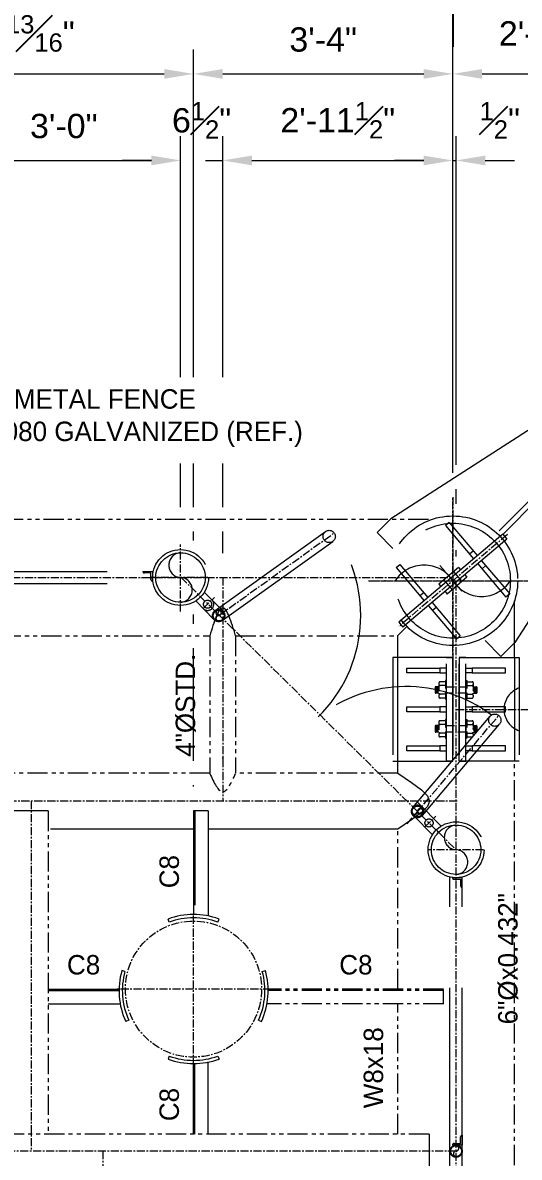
# Model space of a CAD drawing. Header units: inches. Extents: x -18249 to 140262, y -20124 to 30200.
# Drawn here: x 91479.7 to 91556.3, y 18476 to 18651.1 of the extents above; entities that cross this region are included whole.
import ezdxf
from ezdxf.enums import TextEntityAlignment as Align

# ---------------------------------------------------------------- set-up
doc = ezdxf.new("R2010")
doc.units = ezdxf.units.IN
doc.header["$LTSCALE"] = 5
doc.header["$MEASUREMENT"] = 0
for name, pattern in [('CENTER', [2, 1.25, -0.25, 0.25, -0.25]), ('DASHDOTX2', [50.8, 25.4, -12.7, 0, -12.7]), ('HIDDEN', [0.375, 0.25, -0.125]), ('PHANTOM2', [1.25, 0.625, -0.125, 0.125, -0.125, 0.125, -0.125])]:
    doc.linetypes.add(name, pattern=pattern)
for name, color, linetype, lineweight in [('CENTER LINE', 1, 'CENTER', 0), ('EXISTING', 8, 'PHANTOM2', 0), ('SCEN', 1, 'DASHDOTX2', 5), ('SHID', 8, 'HIDDEN', 0)]:
    doc.layers.add(name, color=color, linetype=linetype, lineweight=lineweight)
doc.layers.add('SDIM', color=9, linetype='Continuous')
doc.layers.add('SROW', color=12, linetype='Continuous')
doc.layers.get('0').freeze()
doc.styles.add('BUKAKA 03', font='simpfrac.shx', dxfattribs={"height": 3})
doc.styles.get("Standard").update_dxf_attribs({"font": 'arial.ttf'})
doc.dimstyles.new('CPFRAC', dxfattribs={"dimscale": 12, "dimtxt": 0.3125, "dimasz": 0.375, "dimexe": 0.3125, "dimexo": 0.3125, "dimgap": 0.28125, "dimtad": 1, "dimdec": 4, "dimzin": 3, "dimdsep": 46, "dimlunit": 4, "dimtxsty": 'Standard', "dimcen": 0.34375, "dimclrd": 256, "dimclre": 256, "dimclrt": 2, "dimadec": 0, "dimazin": 0, "dimtfac": 0.75, "dimtdec": 4, "dimtmove": 2, "dimatfit": 3, "dimfxl": 1, "dimfrac": 1, "dimtolj": 1, "dimtzin": 3, "dimlwd": 13, "dimlwe": 5, "dimarcsym": 1})

# ---------------------------------------------------------------- blocks, each defined once
blk = doc.blocks.new('Plan 18inch clamp')
at = {"linetype": 'CENTER'}
for p, q in [((8.11, 12.25), (7.27, 12.25)), ((11.39, 12.25), (12.23, 12.25)), ((8.11, 11.67), (7.27, 11.67)), ((11.39, 11.67), (12.23, 11.67)), ((8.11, 10.33), (7.27, 10.33)), ((8.11, 9.75), (7.27, 9.75)), ((11.39, 10.33), (12.23, 10.33)), ((11.39, 9.75), (12.23, 9.75)), ((8.11, 6.25), (7.27, 6.25)), ((8.11, 5.67), (7.27, 5.67)), ((11.39, 6.25), (12.23, 6.25)), ((11.39, 5.67), (12.23, 5.67)), ((8.11, 4.33), (7.27, 4.33)), ((8.11, 3.75), (7.27, 3.75)), ((11.39, 4.33), (12.23, 4.33)), ((11.39, 3.75), (12.23, 3.75))]:
    blk.add_line(p, q, dxfattribs=at)
for p, q in [((6.54, 11.43), (6.54, 10.57)), ((6.55, 10.54), (6.7, 11.5)), ((7.1, 11.5), (6.61, 11.5)), ((6.69, 10.82), (6.75, 11.2)), ((6.73, 10.5), (6.89, 11.5)), ((6.87, 10.82), (6.93, 11.2)), ((6.92, 10.5), (7.08, 11.5)), ((7.06, 10.82), (7.1, 11.03)), ((7.1, 12.08), (7.1, 9.92)), ((12.4, 12.08), (12.4, 9.92)), ((12.4, 11.5), (12.89, 11.5)), ((12.44, 10.82), (12.4, 11.03)), ((12.58, 10.5), (12.42, 11.5)), ((12.63, 10.82), (12.57, 11.2)), ((12.77, 10.5), (12.61, 11.5)), ((12.81, 10.82), (12.76, 11.2)), ((12.95, 10.54), (12.8, 11.5)), ((12.96, 11.43), (12.96, 10.57)), ((7.1, 10.5), (6.61, 10.5)), ((12.4, 10.5), (12.89, 10.5)), ((6.54, 5.43), (6.54, 4.57)), ((6.55, 4.54), (6.7, 5.5)), ((7.1, 5.5), (6.61, 5.5)), ((6.73, 4.5), (6.89, 5.5)), ((6.92, 4.5), (7.08, 5.5)), ((7.1, 6.08), (7.1, 3.92)), ((12.4, 6.08), (12.4, 3.92)), ((12.4, 5.5), (12.89, 5.5)), ((12.58, 4.5), (12.42, 5.5)), ((12.77, 4.5), (12.61, 5.5)), ((12.95, 4.54), (12.8, 5.5)), ((12.96, 5.43), (12.96, 4.57)), ((7.1, 4.5), (6.61, 4.5)), ((6.69, 4.82), (6.75, 5.2)), ((6.87, 4.82), (6.93, 5.2)), ((7.06, 4.82), (7.1, 5.03)), ((12.44, 4.82), (12.4, 5.03)), ((12.4, 4.5), (12.89, 4.5)), ((12.63, 4.82), (12.57, 5.2)), ((12.81, 4.82), (12.76, 5.2))]:
    blk.add_line(p, q)
at = {"ltscale": 12}
for points in [[(9.25, 16), (0, 16), (0, 0), (9.25, 0)], [(8.25, 16), (9.25, 16), (9.25, 0), (8.25, 0)], [(11.25, 16), (10.25, 16), (10.25, 0), (11.25, 0)], [(10.25, 16), (19.5, 16), (19.5, 0), (10.25, 0)], [(7.25, 13.62), (2.15, 13.62), (2.15, 14.38), (7.25, 14.38)], [(8.25, 14.38), (7.25, 14.38), (7.25, 13.62), (8.25, 13.62)], [(11.25, 14.38), (12.25, 14.38), (12.25, 13.62), (11.25, 13.62)], [(12.25, 13.62), (17.35, 13.62), (17.35, 14.38), (12.25, 14.38)], [(7.25, 7.62), (2.15, 7.62), (2.15, 8.38), (7.25, 8.38)], [(8.25, 8.38), (7.25, 8.38), (7.25, 7.62), (8.25, 7.62)], [(11.25, 8.38), (12.25, 8.38), (12.25, 7.62), (11.25, 7.62)], [(12.25, 7.62), (17.35, 7.62), (17.35, 8.38), (12.25, 8.38)], [(7.25, 1.62), (2.15, 1.62), (2.15, 2.38), (7.25, 2.38)], [(8.25, 2.38), (7.25, 2.38), (7.25, 1.62), (8.25, 1.62)], [(11.25, 2.38), (12.25, 2.38), (12.25, 1.62), (11.25, 1.62)], [(12.25, 1.62), (17.35, 1.62), (17.35, 2.38), (12.25, 2.38)]]:
    blk.add_lwpolyline(points, close=True, dxfattribs=at)
for points in [[(8.25, 12.45), (8.11, 12.45), (8.11, 9.55), (8.25, 9.55)], [(11.25, 12.45), (11.39, 12.45), (11.39, 9.55), (11.25, 9.55)], [(8.25, 11.5), (11.25, 11.5), (11.25, 10.5), (8.25, 10.5)], [(8.25, 6.45), (8.11, 6.45), (8.11, 3.55), (8.25, 3.55)], [(8.25, 5.5), (11.25, 5.5), (11.25, 4.5), (8.25, 4.5)], [(11.25, 6.45), (11.39, 6.45), (11.39, 3.55), (11.25, 3.55)]]:
    blk.add_lwpolyline(points, close=True)
for centre, radius, start, end in [((7.27, 12.08), 0.174, 89.9975, 179.9975), ((12.23, 12.08), 0.174, 0.0025, 90.0025), ((6.61, 11.43), 0.0696, 89.9975, 179.9975), ((6.61, 10.57), 0.0696, 179.9975, 269.9975), ((7.27, 11.85), 0.174, 180.0025, 270.0025), ((7.27, 11.5), 0.174, 89.9975, 179.9975), ((12.23, 11.85), 0.174, 269.9975, 359.9975), ((12.23, 11.5), 0.174, 0.0025, 90.0025), ((12.89, 11.43), 0.0696, 0.0025, 90.0025), ((12.89, 10.57), 0.0696, 270.0025, 0.0025), ((7.27, 10.5), 0.174, 180.0025, 270.0025), ((7.27, 10.15), 0.174, 89.9975, 179.9975), ((7.27, 9.92), 0.174, 180.0025, 270.0025), ((12.23, 10.5), 0.174, 269.9975, 359.9975), ((12.23, 10.15), 0.174, 0.0025, 90.0025), ((12.23, 9.92), 0.174, 269.9975, 359.9975), ((6.61, 5.43), 0.0696, 89.9975, 179.9975), ((7.27, 6.08), 0.174, 89.9975, 179.9975), ((7.27, 5.85), 0.174, 180.0025, 270.0025), ((7.27, 5.5), 0.174, 89.9975, 179.9975), ((12.23, 6.08), 0.174, 0.0025, 90.0025), ((12.23, 5.85), 0.174, 269.9975, 359.9975), ((12.23, 5.5), 0.174, 0.0025, 90.0025), ((12.89, 5.43), 0.0696, 0.0025, 90.0025), ((6.61, 4.57), 0.0696, 179.9975, 269.9975), ((7.27, 4.5), 0.174, 180.0025, 270.0025), ((7.27, 4.15), 0.174, 89.9975, 179.9975), ((7.27, 3.92), 0.174, 180.0025, 270.0025), ((12.23, 4.5), 0.174, 269.9975, 359.9975), ((12.23, 4.15), 0.174, 0.0025, 90.0025), ((12.23, 3.92), 0.174, 269.9975, 359.9975), ((12.89, 4.57), 0.0696, 270.0025, 0.0025)]:
    blk.add_arc(centre, radius, start, end)
blk = doc.blocks.new('*D19')
at = {"layer": 'DEFPOINTS', "color": 0, "ltscale": 20, "transparency": 16777216}
for p in [(91506.08, 18643.16), (91450.28, 18529.47), (91506.08, 18529.47)]:
    blk.add_point(p, dxfattribs=at)
at = {"layer": 'SDIM', "lineweight": 5, "ltscale": 20, "transparency": 16777216}
for p, q in [((91450.28, 18589.67), (91450.28, 18646.91)), ((91506.08, 18596.39), (91506.08, 18646.91)), ((91450.28, 18576.34), (91450.28, 18585.92)), ((91506.08, 18576.34), (91506.08, 18583.07)), ((91450.28, 18568.29), (91450.28, 18572.59)), ((91506.08, 18571.16), (91506.08, 18572.59)), ((91450.28, 18558.34), (91450.28, 18562.64)), ((91506.08, 18558.34), (91506.08, 18559.77)), ((91450.28, 18537.16), (91450.28, 18554.59)), ((91506.08, 18537.16), (91506.08, 18554.59)), ((91450.28, 18533.22), (91450.28, 18533.41)), ((91506.08, 18533.22), (91506.08, 18533.41))]:
    blk.add_line(p, q, dxfattribs=at)
at = {"layer": 'SDIM', "lineweight": 13, "ltscale": 20, "transparency": 16777216}
blk.add_line((91454.78, 18643.16), (91501.58, 18643.16), dxfattribs=at)
at = {"layer": 'SDIM', "ltscale": 20, "transparency": 16777216}
for points in [[(91454.78, 18643.91), (91454.78, 18642.41), (91450.28, 18643.16)], [(91501.58, 18643.91), (91501.58, 18642.41), (91506.08, 18643.16)]]:
    blk.add_solid(points, dxfattribs=at)
at = {"layer": 'SDIM', "color": 2, "ltscale": 20, "transparency": 16777216, "insert": (91478.18, 18649.41), "char_height": 3.75, "attachment_point": 5}
blk.add_mtext('\\A1;4\'-7{\\H0.750000x;\\S13#16;}"', dxfattribs=at)
blk = doc.blocks.new('*D20')
at = {"layer": 'DEFPOINTS', "color": 0, "ltscale": 20, "transparency": 16777216}
for p in [(91546.08, 18643.16), (91546.08, 18577.97), (91506.08, 18529.47)]:
    blk.add_point(p, dxfattribs=at)
at = {"layer": 'SDIM', "lineweight": 5, "ltscale": 20, "transparency": 16777216}
for p, q in [((91506.08, 18596.39), (91506.08, 18646.91)), ((91546.08, 18581.72), (91546.08, 18646.91)), ((91506.08, 18576.34), (91506.08, 18583.07)), ((91506.08, 18571.16), (91506.08, 18572.59)), ((91506.08, 18558.34), (91506.08, 18559.77)), ((91506.08, 18537.16), (91506.08, 18554.59)), ((91506.08, 18533.22), (91506.08, 18533.41))]:
    blk.add_line(p, q, dxfattribs=at)
at = {"layer": 'SDIM', "lineweight": 13, "ltscale": 20, "transparency": 16777216}
blk.add_line((91510.58, 18643.16), (91541.58, 18643.16), dxfattribs=at)
at = {"layer": 'SDIM', "ltscale": 20, "transparency": 16777216}
for points in [[(91510.58, 18643.91), (91510.58, 18642.41), (91506.08, 18643.16)], [(91541.58, 18643.91), (91541.58, 18642.41), (91546.08, 18643.16)]]:
    blk.add_solid(points, dxfattribs=at)
at = {"layer": 'SDIM', "color": 2, "ltscale": 20, "transparency": 16777216, "insert": (91526.08, 18648.45), "char_height": 3.75, "attachment_point": 5}
blk.add_mtext('\\A1;3\'-4"', dxfattribs=at)
blk = doc.blocks.new('*D24')
at = {"layer": 'DEFPOINTS', "color": 0, "ltscale": 20, "transparency": 16777216}
for p in [(91504.08, 18629.81), (91504.08, 18570.54), (91468.08, 18565.47)]:
    blk.add_point(p, dxfattribs=at)
at = {"layer": 'SDIM', "lineweight": 5, "ltscale": 20, "transparency": 16777216}
for p, q in [((91468.08, 18596.39), (91468.08, 18633.56)), ((91504.08, 18596.39), (91504.08, 18633.56)), ((91468.08, 18576.34), (91468.08, 18583.07)), ((91504.08, 18576.34), (91504.08, 18583.07)), ((91468.08, 18569.22), (91468.08, 18572.59))]:
    blk.add_line(p, q, dxfattribs=at)
at = {"layer": 'SDIM', "lineweight": 13, "ltscale": 20, "transparency": 16777216}
blk.add_line((91472.58, 18629.81), (91499.58, 18629.81), dxfattribs=at)
at = {"layer": 'SDIM', "ltscale": 20, "transparency": 16777216}
for points in [[(91472.58, 18630.56), (91472.58, 18629.06), (91468.08, 18629.81)], [(91499.58, 18630.56), (91499.58, 18629.06), (91504.08, 18629.81)]]:
    blk.add_solid(points, dxfattribs=at)
at = {"layer": 'SDIM', "color": 2, "ltscale": 20, "transparency": 16777216, "insert": (91486.08, 18635.1), "char_height": 3.75, "attachment_point": 5}
blk.add_mtext('\\A1;3\'-0"', dxfattribs=at)
blk = doc.blocks.new('*D25')
at = {"layer": 'DEFPOINTS', "color": 0, "ltscale": 20, "transparency": 16777216}
for p in [(91510.58, 18629.81), (91504.08, 18570.54), (91510.58, 18565.47)]:
    blk.add_point(p, dxfattribs=at)
at = {"layer": 'SDIM', "lineweight": 5, "ltscale": 20, "transparency": 16777216}
for p, q in [((91504.08, 18596.39), (91504.08, 18633.56)), ((91510.58, 18596.39), (91510.58, 18633.56)), ((91504.08, 18576.34), (91504.08, 18583.07)), ((91510.58, 18576.34), (91510.58, 18583.07)), ((91510.58, 18569.22), (91510.58, 18572.59))]:
    blk.add_line(p, q, dxfattribs=at)
at = {"layer": 'SDIM', "lineweight": 13, "ltscale": 20, "transparency": 16777216}
for p, q in [((91499.58, 18629.81), (91495.08, 18629.81)), ((91507.95, 18629.81), (91510.58, 18629.81)), ((91515.08, 18629.81), (91519.58, 18629.81))]:
    blk.add_line(p, q, dxfattribs=at)
at = {"layer": 'SDIM', "ltscale": 20, "transparency": 16777216}
for points in [[(91499.58, 18630.56), (91499.58, 18629.06), (91504.08, 18629.81)], [(91515.08, 18630.56), (91515.08, 18629.06), (91510.58, 18629.81)]]:
    blk.add_solid(points, dxfattribs=at)
at = {"layer": 'SDIM', "color": 2, "ltscale": 20, "transparency": 16777216, "insert": (91507.33, 18636), "char_height": 3.75, "attachment_point": 5}
blk.add_mtext('\\A1;6{\\H0.750000x;\\S1#2;}"', dxfattribs=at)
blk = doc.blocks.new('*D26')
at = {"layer": 'DEFPOINTS', "color": 0, "ltscale": 20, "transparency": 16777216}
for p in [(91546.08, 18629.81), (91546.08, 18577.88), (91510.58, 18565.47)]:
    blk.add_point(p, dxfattribs=at)
at = {"layer": 'SDIM', "lineweight": 5, "ltscale": 20, "transparency": 16777216}
for p, q in [((91510.58, 18631.69), (91510.58, 18633.56)), ((91546.08, 18581.63), (91546.08, 18633.56)), ((91510.58, 18596.39), (91510.58, 18627.94)), ((91510.58, 18576.34), (91510.58, 18583.07)), ((91510.58, 18569.22), (91510.58, 18572.59))]:
    blk.add_line(p, q, dxfattribs=at)
at = {"layer": 'SDIM', "lineweight": 13, "ltscale": 20, "transparency": 16777216}
blk.add_line((91515.08, 18629.81), (91541.58, 18629.81), dxfattribs=at)
at = {"layer": 'SDIM', "ltscale": 20, "transparency": 16777216}
for points in [[(91515.08, 18630.56), (91515.08, 18629.06), (91510.58, 18629.81)], [(91541.58, 18630.56), (91541.58, 18629.06), (91546.08, 18629.81)]]:
    blk.add_solid(points, dxfattribs=at)
at = {"layer": 'SDIM', "color": 2, "ltscale": 20, "transparency": 16777216, "insert": (91528.33, 18636.01), "char_height": 3.75, "attachment_point": 5}
blk.add_mtext('\\A1;2\'-11{\\H0.750000x;\\S1#2;}"', dxfattribs=at)
blk = doc.blocks.new('*D27')
at = {"layer": 'DEFPOINTS', "color": 0, "ltscale": 20, "transparency": 16777216}
for p in [(91546.58, 18629.81), (91546.08, 18577.88), (91546.58, 18564.97)]:
    blk.add_point(p, dxfattribs=at)
at = {"layer": 'SDIM', "lineweight": 5, "ltscale": 20, "transparency": 16777216}
for p, q in [((91546.08, 18581.63), (91546.08, 18633.56)), ((91546.58, 18582.85), (91546.58, 18633.56)), ((91546.58, 18576.83), (91546.58, 18579.1)), ((91546.58, 18568.72), (91546.58, 18569.66))]:
    blk.add_line(p, q, dxfattribs=at)
at = {"layer": 'SDIM', "lineweight": 13, "ltscale": 20, "transparency": 16777216}
for p, q in [((91541.58, 18629.81), (91537.08, 18629.81)), ((91546.08, 18629.81), (91546.58, 18629.81)), ((91551.08, 18629.81), (91555.58, 18629.81))]:
    blk.add_line(p, q, dxfattribs=at)
at = {"layer": 'SDIM', "ltscale": 20, "transparency": 16777216}
for points in [[(91541.58, 18630.56), (91541.58, 18629.06), (91546.08, 18629.81)], [(91551.08, 18630.56), (91551.08, 18629.06), (91546.58, 18629.81)]]:
    blk.add_solid(points, dxfattribs=at)
at = {"layer": 'SDIM', "color": 2, "ltscale": 20, "transparency": 16777216, "insert": (91553.33, 18636), "char_height": 3.75, "attachment_point": 5}
blk.add_mtext('\\A1;{\\H0.750000x;\\S1#2;}"', dxfattribs=at)
blk = doc.blocks.new('*D28')
at = {"layer": 'DEFPOINTS', "color": 0, "ltscale": 20, "transparency": 16777216}
for p in [(91577.26, 18643.16), (91546.08, 18577.97), (91577.26, 18531.97)]:
    blk.add_point(p, dxfattribs=at)
at = {"layer": 'SDIM', "lineweight": 5, "ltscale": 20, "transparency": 16777216}
for p, q in [((91546.08, 18631.69), (91546.08, 18646.91)), ((91577.26, 18619.56), (91577.26, 18646.91)), ((91546.08, 18581.72), (91546.08, 18627.94)), ((91577.26, 18614.99), (91577.26, 18615.81)), ((91577.26, 18610.4), (91577.26, 18611.24)), ((91577.26, 18602.82), (91577.26, 18606.65)), ((91577.26, 18598.41), (91577.26, 18599.07)), ((91577.26, 18593.67), (91577.26, 18594.31)), ((91577.26, 18550.3), (91577.26, 18579.85)), ((91577.26, 18538.22), (91577.26, 18539.95))]:
    blk.add_line(p, q, dxfattribs=at)
at = {"layer": 'SDIM', "lineweight": 13, "ltscale": 20, "transparency": 16777216}
blk.add_line((91550.58, 18643.16), (91572.76, 18643.16), dxfattribs=at)
at = {"layer": 'SDIM', "ltscale": 20, "transparency": 16777216}
for points in [[(91550.58, 18643.91), (91550.58, 18642.41), (91546.08, 18643.16)], [(91572.76, 18643.91), (91572.76, 18642.41), (91577.26, 18643.16)]]:
    blk.add_solid(points, dxfattribs=at)
at = {"layer": 'SDIM', "color": 2, "ltscale": 20, "transparency": 16777216, "insert": (91561.67, 18649.41), "char_height": 3.75, "attachment_point": 5}
blk.add_mtext('\\A1;2\'-7{\\H0.750000x;\\S3#16;}"', dxfattribs=at)
blk = doc.blocks.new('*D31')
at = {"layer": 'DEFPOINTS', "color": 0, "ltscale": 20, "transparency": 16777216}
for p in [(91673.24, 18656.04), (91546.08, 18577.97), (91673.24, 18564.97)]:
    blk.add_point(p, dxfattribs=at)
at = {"layer": 'SDIM', "lineweight": 5, "ltscale": 20, "transparency": 16777216}
for p, q in [((91546.08, 18631.69), (91546.08, 18659.79)), ((91673.24, 18600.51), (91673.24, 18659.79)), ((91546.08, 18581.72), (91546.08, 18627.94)), ((91673.24, 18568.72), (91673.24, 18586.26))]:
    blk.add_line(p, q, dxfattribs=at)
at = {"layer": 'SDIM', "lineweight": 13, "ltscale": 20, "transparency": 16777216}
for p, q in [((91550.58, 18656.04), (91613.74, 18656.04)), ((91617.49, 18656.04), (91618.31, 18656.04)), ((91622.06, 18656.04), (91622.9, 18656.04)), ((91626.65, 18656.04), (91632.55, 18656.04)), ((91643.73, 18656.04), (91647.66, 18656.04)), ((91651.41, 18656.04), (91652.07, 18656.04)), ((91656.17, 18656.04), (91656.81, 18656.04)), ((91660.56, 18656.04), (91668.74, 18656.04))]:
    blk.add_line(p, q, dxfattribs=at)
at = {"layer": 'SDIM', "ltscale": 20, "transparency": 16777216}
for points in [[(91550.58, 18656.79), (91550.58, 18655.29), (91546.08, 18656.04)], [(91668.74, 18656.79), (91668.74, 18655.29), (91673.24, 18656.04)]]:
    blk.add_solid(points, dxfattribs=at)
at = {"layer": 'SDIM', "color": 2, "ltscale": 20, "transparency": 16777216, "insert": (91609.66, 18662.3), "char_height": 3.75, "attachment_point": 5}
blk.add_mtext('\\A1;10\'-7{\\H0.750000x;\\S1#8;}"', dxfattribs=at)
blk = doc.blocks.new('*D32')
at = {"layer": 'DEFPOINTS', "color": 0, "ltscale": 20, "transparency": 16777216}
for p in [(91286.08, 18656.04), (91286.08, 18577.82), (91546.08, 18577.88)]:
    blk.add_point(p, dxfattribs=at)
at = {"layer": 'SDIM', "lineweight": 5, "ltscale": 20, "transparency": 16777216}
for p, q in [((91286.08, 18631.69), (91286.08, 18659.79)), ((91546.08, 18631.69), (91546.08, 18659.79)), ((91286.08, 18581.57), (91286.08, 18627.94)), ((91546.08, 18581.63), (91546.08, 18627.94))]:
    blk.add_line(p, q, dxfattribs=at)
at = {"layer": 'SDIM', "lineweight": 13, "ltscale": 20, "transparency": 16777216}
blk.add_line((91541.58, 18656.04), (91290.58, 18656.04), dxfattribs=at)
at = {"layer": 'SDIM', "ltscale": 20, "transparency": 16777216}
for points in [[(91290.58, 18656.79), (91290.58, 18655.29), (91286.08, 18656.04)], [(91541.58, 18656.79), (91541.58, 18655.29), (91546.08, 18656.04)]]:
    blk.add_solid(points, dxfattribs=at)
at = {"layer": 'SDIM', "color": 2, "ltscale": 20, "transparency": 16777216, "insert": (91416.08, 18661.33), "char_height": 3.75, "attachment_point": 5}
blk.add_mtext('\\A1;21\'-8"', dxfattribs=at)

msp = doc.modelspace()

# ---------------------------------------------------------------- linework, layer by layer
at = {"layer": 'CENTER LINE', "ltscale": 0.2}
for p, q in [((91546.07964, 18551.96826), (91546.07964, 18577.96826)), ((91546.07964, 18577.87896), (91546.07964, 18551.67723)), ((91509.96194, 18559.5902), (91527.77767, 18572.34996)), ((91554.4875, 18572.0826), (91537.68239, 18557.86289)), ((91504.07964, 18560.22366), (91504.07964, 18570.54052)), ((91544.06916, 18567.34428), (91547.58869, 18563.18483)), ((91286.07964, 18565.46826), (91546.07964, 18565.46826)), ((91508.29839, 18565.46826), (91499.86089, 18565.46826)), ((91504.17153, 18565.46826), (91546.57964, 18523.46826)), ((91510.57964, 18565.46826), (91510.57964, 18530.96826)), ((91533.07964, 18564.96826), (91559.07964, 18564.96826)), ((91533.16893, 18564.96826), (91559.37067, 18564.96826)), ((91533.52437, 18564.96826), (91558.93355, 18564.96826)), ((91546.57964, 18393.46826), (91546.57964, 18564.96826)), ((91507.57761, 18560.6707), (91509.30575, 18562.39884)), ((91546.57964, 18545.12451), (91593.00976, 18545.12451)), ((91539.02222, 18527.44504), (91553.19651, 18544.21407)), ((91546.76868, 18530.96826), (91372.07964, 18530.96826)), ((91481.04753, 18530.96826), (91481.04753, 18476.96826)), ((91541.72687, 18526.93416), (91543.4751, 18528.64196)), ((91550.79839, 18523.46826), (91542.36089, 18523.46826)), ((91506.07964, 18490.05018), (91506.07964, 18513.5031)), ((91506.07964, 18490.05018), (91506.07964, 18513.5031)), ((91518.07964, 18501.96826), (91494.07964, 18501.96826)), ((91518.07964, 18501.96826), (91494.07964, 18501.96826)), ((91546.57964, 18476.96826), (91372.07964, 18476.96826)), ((91492.11003, 18476.96826), (91492.11003, 18422.96826))]:
    msp.add_line(p, q, dxfattribs=at)
msp.add_circle((91506.07964, 18501.96826), 10.5, dxfattribs=at)
at = {"layer": 'EXISTING', "ltscale": 20}
for p, q in [((91558.33066, 18588.53299), (91536.5337, 18574.5142)), ((91553.23436, 18572.65331), (91558.77971, 18578.19866)), ((91553.76469, 18572.12298), (91559.31004, 18577.66833)), ((91569.64437, 18577.21928), (91555.62558, 18555.42232)), ((91536.5337, 18574.5142), (91534.41238, 18572.39288)), ((91509.40878, 18560.36255), (91526.45216, 18572.56915)), ((91545.51999, 18573.95084), (91544.94745, 18573.46638)), ((91544.94745, 18573.46638), (91549.28733, 18568.33743)), ((91545.51999, 18573.95084), (91549.85987, 18568.82189)), ((91510.5151, 18558.81786), (91527.55848, 18571.02446)), ((91536.8432, 18569.96206), (91534.41238, 18572.39288)), ((91553.77223, 18572.13234), (91537.74111, 18558.56756)), ((91554.41817, 18571.36896), (91538.38706, 18557.80417)), ((91553.77223, 18572.13234), (91554.41817, 18571.36896)), ((91548.64139, 18569.10082), (91549.21393, 18569.58528)), ((91537.31359, 18567.00696), (91537.88613, 18567.49142)), ((91537.88613, 18567.49142), (91542.22601, 18562.36247)), ((91549.93327, 18567.57405), (91554.27315, 18562.4451)), ((91550.50581, 18568.0585), (91554.84569, 18562.92955)), ((91550.57922, 18566.81066), (91551.15176, 18567.29512)), ((91430.2862, 18566.41826), (91499.87308, 18566.41826)), ((91537.31359, 18567.00696), (91541.65347, 18561.87801)), ((91546.96047, 18567.02353), (91543.90693, 18564.43976)), ((91548.25236, 18565.49675), (91545.19881, 18562.91299)), ((91546.19709, 18566.37759), (91547.48897, 18564.85081)), ((91546.96047, 18567.02353), (91547.28344, 18566.64183)), ((91547.92938, 18565.87845), (91548.25236, 18565.49675)), ((91430.2862, 18564.51826), (91499.87308, 18564.51826)), ((91543.90693, 18564.43976), (91544.2299, 18564.05807)), ((91544.67031, 18565.0857), (91545.9622, 18563.55893)), ((91507.74808, 18563.20106), (91510.64341, 18560.27167)), ((91541.58007, 18563.12585), (91541.00753, 18562.6414)), ((91544.87584, 18563.29468), (91545.19881, 18562.91299)), ((91554.84569, 18562.92955), (91554.27315, 18562.4451)), ((91506.4175, 18561.84444), (91509.18293, 18559.04647)), ((91542.29941, 18561.11462), (91546.63929, 18555.98567)), ((91542.87195, 18561.59908), (91547.21183, 18556.47013)), ((91543.51789, 18560.83569), (91542.94535, 18560.35124)), ((91555.57964, 18553.12451), (91555.57964, 18561.84576)), ((91537.74111, 18558.56756), (91538.38706, 18557.80417)), ((91537.56026, 18556.46826), (91539.00053, 18557.90525)), ((91537.57964, 18553.12451), (91537.57964, 18556.48759)), ((91546.63929, 18555.98567), (91547.21183, 18556.47013)), ((91551.07345, 18555.73181), (91553.50426, 18553.30099)), ((91555.62558, 18555.42232), (91553.50426, 18553.30099)), ((91537.57964, 18537.12451), (91537.57964, 18553.12451)), ((91555.57964, 18553.12451), (91555.57964, 18537.12451)), ((91539.93077, 18529.99153), (91551.82975, 18544.06874)), ((91541.37466, 18528.7565), (91553.28082, 18542.8422)), ((91537.57964, 18535.28076), (91537.57964, 18537.12451)), ((91544.29827, 18527.1279), (91540.70186, 18530.76662)), ((91483.67253, 18529.46826), (91478.42253, 18529.46826)), ((91506.07964, 18529.46826), (91506.07964, 18513.4738)), ((91508.33964, 18529.46826), (91506.07964, 18529.46826)), ((91506.29964, 18529.46826), (91506.29964, 18514.89034)), ((91508.33964, 18529.46826), (91508.33964, 18513.19765)), ((91542.94693, 18525.79228), (91540.02616, 18528.74741)), ((91506.07964, 18526.65576), (91484.04753, 18526.65576)), ((91537.57964, 18526.65576), (91508.33964, 18526.65576)), ((91545.62964, 18439.67482), (91545.62964, 18519.2617)), ((91547.52964, 18439.67482), (91547.52964, 18519.2617)), ((91502.31742, 18512.31041), (91502.14641, 18512.78026)), ((91509.84186, 18512.31041), (91510.01287, 18512.78026)), ((91495.504, 18504.68252), (91495.02242, 18504.81698)), ((91516.69029, 18504.68252), (91517.17188, 18504.81698)), ((91483.67253, 18501.9738), (91494.58236, 18501.9738)), ((91483.67253, 18501.7538), (91494.58236, 18501.7538)), ((91544.64376, 18499.7138), (91544.64376, 18501.9738)), ((91483.67253, 18499.7138), (91494.75666, 18499.7138)), ((91496.08136, 18497.18026), (91495.62602, 18496.97371)), ((91516.11293, 18497.18026), (91516.56827, 18496.97371)), ((91502.31742, 18491.63718), (91502.14641, 18491.16733)), ((91506.07964, 18479.59326), (91506.07964, 18490.4738)), ((91506.29964, 18479.59326), (91506.29964, 18490.4738)), ((91508.33964, 18479.59326), (91508.33964, 18490.74994)), ((91509.84186, 18491.63718), (91510.01287, 18491.16733)), ((91542.43709, 18479.59326), (91542.43709, 18474.34326))]:
    msp.add_line(p, q, dxfattribs=at)
at = {"layer": 'EXISTING'}
for p, q in [((91289.20214, 18574.46826), (91542.95714, 18574.46826)), ((91470.08508, 18556.46826), (91508.57964, 18556.46826)), ((91508.57964, 18556.46826), (91508.57964, 18535.28076)), ((91512.57964, 18556.46826), (91512.57964, 18535.28076)), ((91512.57964, 18556.46826), (91537.56026, 18556.46826)), ((91555.57964, 18418.55241), (91555.57964, 18537.12451)), ((91508.57964, 18535.28076), (91470.08508, 18535.28076)), ((91537.57964, 18535.28076), (91512.57964, 18535.28076)), ((91483.67253, 18529.46826), (91483.67253, 18479.59326)), ((91537.57964, 18501.9738), (91537.57964, 18526.65576)), ((91544.64376, 18501.9738), (91517.61193, 18501.9738)), ((91544.64376, 18501.7538), (91517.61461, 18501.7538)), ((91544.64376, 18499.7138), (91517.43763, 18499.7138)), ((91537.57964, 18479.59326), (91537.57964, 18499.7138)), ((91542.43709, 18479.59326), (91376.20464, 18479.59326))]:
    msp.add_line(p, q, dxfattribs=at)
msp.add_spline([(91508.57964, 18535.21826), (91510.57964, 18532.40576), (91512.57964, 18535.21826)], degree=3, dxfattribs=at)
at = {"layer": 'SCEN', "ltscale": 0.2}
msp.add_lwpolyline([(91554.95464, 18564.96826, -0.544893671), (91546.07964, 18564.96826, 0.544893671), (91537.20464, 18564.96826)], format="xyb", dxfattribs=at)
for centre, radius, start, end in [((91509.96194, 18559.5902), 21.91373, 314.5299394, 35.6105256), ((91504.17443, 18567.37451), 1.90861, 92.8468444, 267.1531556), ((91503.98485, 18563.56201), 1.90861, 272.8468444, 87.1531556), ((91509.96194, 18560.00658), 0.41637, 90, 270), ((91509.96194, 18560.00658), 0.41637, 270, 90), ((91509.96194, 18559.17383), 0.41637, 90, 270), ((91538.86572, 18526.67995), 21.95702, 53.1486602, 127.8878706), ((91540.22507, 18529.33658), 0.41637, 184.1232024, 4.1232024), ((91541.05566, 18529.39646), 0.41637, 4.1232024, 184.1232024), ((91541.05566, 18529.39646), 0.41637, 4.1232024, 184.1232024), ((91541.05566, 18529.39646), 0.41637, 184.1232024, 4.1232024), ((91541.05566, 18529.39646), 0.41637, 184.1232024, 4.1232024), ((91546.67443, 18525.37451), 1.90861, 92.8468444, 267.1531556), ((91546.48485, 18521.56201), 1.90861, 272.8468444, 87.1531556), ((91546.57964, 18476.55189), 0.41637, 90, 270), ((91546.57964, 18477.38463), 0.41637, 270, 90)]:
    msp.add_arc(centre, radius, start, end, dxfattribs=at)
at = {"layer": 'SHID', "ltscale": 20}
for points in [[(91498.51714, 18566.16826, -0.414213562), (91498.26714, 18566.41826), (91499.76714, 18566.41826), (91499.76714, 18564.91826, -0.414213562), (91499.51714, 18565.16826), (91499.51714, 18566.16826)], [(91547.27964, 18517.9025, 0.414213562), (91547.52964, 18517.6525), (91547.52964, 18519.1525), (91546.02964, 18519.1525, 0.414213562), (91546.27964, 18518.9025), (91547.27964, 18518.9025)], [(91547.27964, 18479.16342, -0.414213562), (91547.52964, 18479.41342), (91547.52964, 18477.91342), (91546.02964, 18477.91342, -0.414213562), (91546.27964, 18478.16342), (91547.27964, 18478.16342)]]:
    msp.add_lwpolyline(points, format="xyb", close=True, dxfattribs=at)
msp.add_lwpolyline([(91537.57964, 18535.28076), (91539.72589, 18533.84887), (91541.25893, 18532.72021), (91542.17875, 18531.7937), (91542.48536, 18530.96826), (91542.17875, 18530.14282), (91541.25893, 18529.2163), (91539.72589, 18528.08764), (91537.57964, 18526.65576)], dxfattribs=at)
for centre, radius in [((91546.07964, 18564.96826), 10), ((91527.00532, 18571.7968), 0.95), ((91546.07964, 18564.96826), 8.875), ((91504.07964, 18565.46826), 4.3125), ((91504.07964, 18565.46826), 3.8125), ((91508.24937, 18561.34245), 0.625), ((91509.96194, 18559.5902), 0.95), ((91509.96194, 18559.5902), 0.83274), ((91552.55529, 18543.45547), 0.95), ((91540.64037, 18529.36652), 0.95), ((91540.64037, 18529.36652), 0.83274), ((91542.40643, 18527.59801), 0.625), ((91546.57964, 18523.46826), 4.3125), ((91546.57964, 18523.46826), 3.8125), ((91546.57964, 18476.96826), 0.95), ((91546.57964, 18476.96826), 0.83274)]:
    msp.add_circle(centre, radius, dxfattribs=at)
for centre, radius, start, end in [((91508.24937, 18561.34245), 0.95, 225, 45), ((91557.44419, 18545.12451), 3.48003, 108.6816849, 251.3183151), ((91540.63963, 18529.3856), 0.95, 49.1232024, 229.1232024), ((91540.63118, 18529.39282), 0.95, 229.7933209, 49.7933209), ((91506.07964, 18501.9738), 11.5, 70, 110), ((91506.07964, 18501.9738), 11, 70, 110), ((91506.09882, 18501.72453), 11.5, 164.4006876, 204.4006876), ((91506.09882, 18501.72453), 11, 164.4006876, 204.4006876), ((91506.09547, 18501.72453), 11, 335.5993124, 15.5993124), ((91506.09547, 18501.72453), 11.5, 335.5993124, 15.5993124), ((91506.07964, 18501.9738), 11.5, 250, 290), ((91506.07964, 18501.9738), 11, 250, 290)]:
    msp.add_arc(centre, radius, start, end, dxfattribs=at)
msp.add_spline([(91512.57964, 18556.46826), (91510.57964, 18560.78076), (91508.57964, 18556.46826)], degree=3, dxfattribs=at)
for p in [(91535.57964, 18564.96826), (91510.57964, 18537.67072), (91510.57964, 18537.586), (91546.57964, 18538.49302)]:
    msp.add_point(p, dxfattribs=at)
at = {"layer": 'SROW', "ltscale": 20}
msp.add_line((91546.07964, 18664.74845), (91546.07964, 18647.33338), dxfattribs=at)

# ---------------------------------------------------------------- block references
at = {"layer": 'SHID', "ltscale": 20}
msp.add_blockref('Plan 18inch clamp', (91536.8295, 18537.12451), dxfattribs=at)

# ---------------------------------------------------------------- texts
at = {"layer": 'SDIM', "color": 2, "ltscale": 20, "style": 'BUKAKA 03'}
for s, p in [('4"%%CSTD.', (91504.82964, 18545.75983)), ('C8', (91502.32964, 18520.0909)), ('6"%%Cx0.432"', (91554.5637, 18506.64917)), ('W8x18', (91533.82964, 18489.83519)), ('C8', (91502.32964, 18484.15617))]:
    msp.add_text(s, height=3, rotation=90, dxfattribs=at).set_placement(p, align=Align.MIDDLE_CENTER)
for p in [(91489.12744, 18505.7238), (91531.12785, 18505.7238)]:
    msp.add_text('C8', height=3, dxfattribs=at).set_placement(p, align=Align.MIDDLE_CENTER)
at = {"layer": 'SDIM', "color": 2, "ltscale": 20, "insert": (91460.74961, 18594.51636), "char_height": 3, "attachment_point": 1, "style": 'BUKAKA 03'}
msp.add_mtext('\\A1;EXPAND METAL FENCE\\PTYPE 30080 GALVANIZED (REF.)', dxfattribs=at)

# ---------------------------------------------------------------- dimensions: what is measured, and where the dimension line sits
at = {"layer": 'SDIM', "ltscale": 20}
for base, p1, p2, picture, middle in [((91286.07964, 18656.04091), (91546.07964, 18577.87896), (91286.07964, 18577.82216), '*D32', (91416.07964, 18661.33056)), ((91673.23567, 18656.04091), (91546.07964, 18577.96826), (91673.23567, 18564.96826), '*D31', (91609.65766, 18662.29588)), ((91506.07964, 18643.15717), (91450.27721, 18529.46826), (91506.07964, 18529.46826), '*D19', (91478.17843, 18649.4051)), ((91577.25933, 18643.15717), (91546.07964, 18577.96826), (91577.25933, 18531.96826), '*D28', (91561.66949, 18649.4051)), ((91546.07964, 18643.15717), (91506.07964, 18529.46826), (91546.07964, 18577.96826), '*D20', (91526.07964, 18648.4481)), ((91504.07964, 18629.81245), (91468.07964, 18565.46826), (91504.07964, 18570.54052), '*D24', (91486.07964, 18635.10337)), ((91546.07964, 18629.81245), (91510.57964, 18565.46826), (91546.07964, 18577.87896), '*D26', (91528.32964, 18636.01146))]:
    dim = msp.add_linear_dim(base=base, p1=p1, p2=p2, dimstyle='CPFRAC', dxfattribs=at)
    dim.commit()
    dim.dimension.update_dxf_attribs({"geometry": picture, "text_midpoint": middle})
for base, p1, p2, picture, middle in [((91510.57964, 18629.81245), (91504.07964, 18570.54052), (91510.57964, 18565.46826), '*D25', (91507.32964, 18635.99995)), ((91546.57964, 18629.81245), (91546.07964, 18577.87896), (91546.57964, 18564.96826), '*D27', (91553.32964, 18635.99995))]:
    dim = msp.add_linear_dim(base=base, p1=p1, p2=p2, dimstyle='CPFRAC', dxfattribs=at)
    dim.commit()
    dim.dimension.update_dxf_attribs({"geometry": picture, "text_midpoint": middle, "dimtype": 160})

doc.saveas('drawing.dxf')
